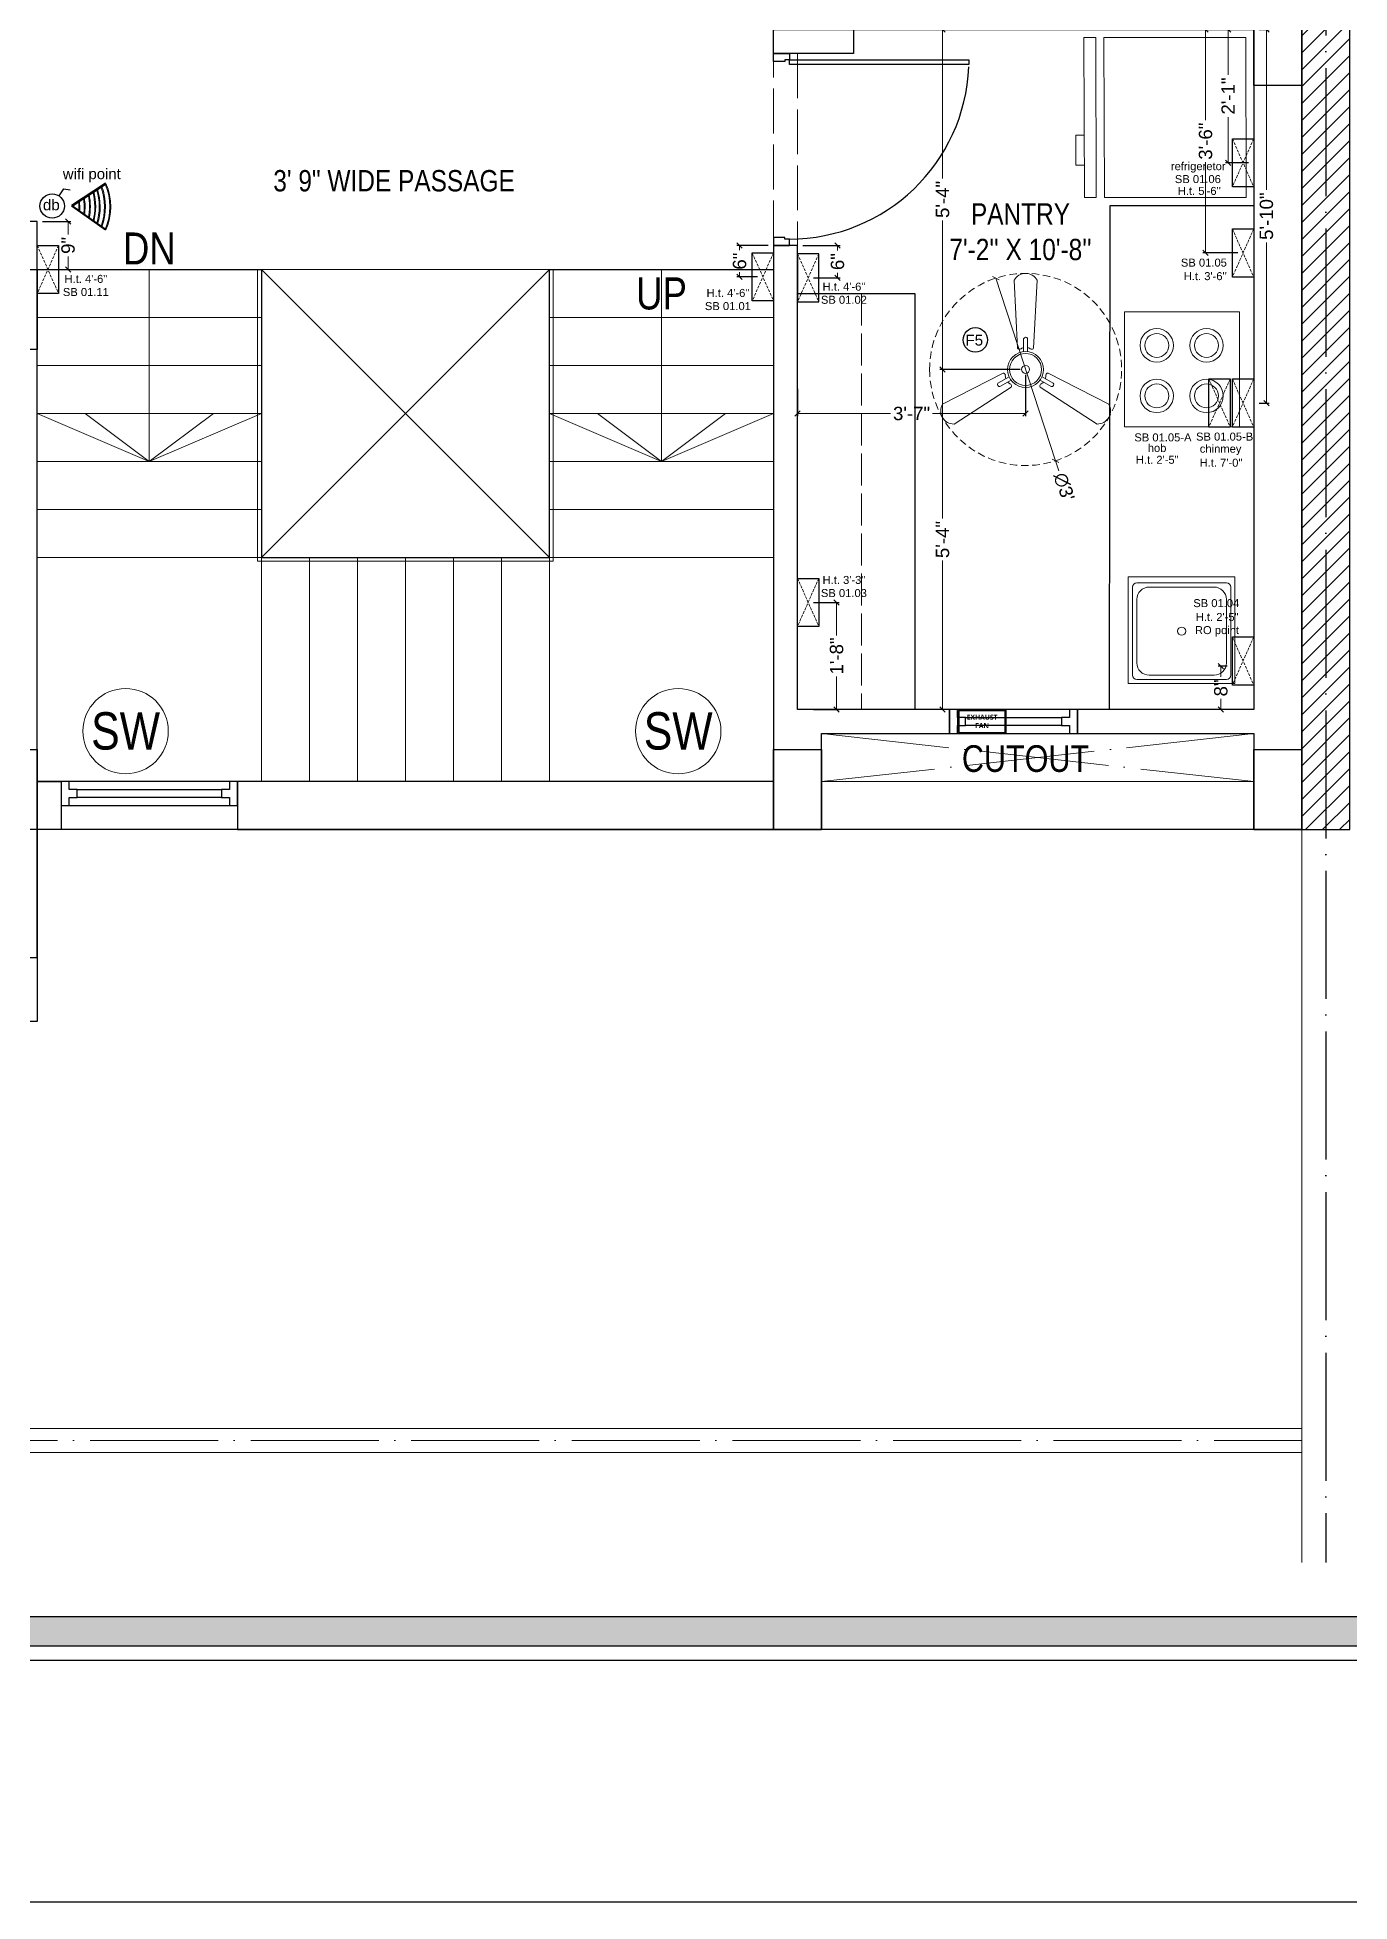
# Model space of a CAD drawing. Header units: millimetres. Extents: x 56222 to 3066687, y -650199 to -121287.
# Drawn here: x 148639.6 to 148885.6, y -180034.6 to -179685.1 of the extents above; entities that cross this region are included whole.
import ezdxf

# ---------------------------------------------------------------- set-up
doc = ezdxf.new("R2010")
doc.units = ezdxf.units.MM
doc.header["$MEASUREMENT"] = 0
doc.header["$PDMODE"] = 35
for name, pattern in [('ACAD_ISO02W100', [15, 12, -3]), ('ACAD_ISO04W100', [30, 24, -3, 0, -3]), ('DASHED', [0.75, 0.5, -0.25]), ('DASHED2', [0.375, 0.25, -0.125])]:
    doc.linetypes.add(name, pattern=pattern)
doc.layers.get('Defpoints').update_dxf_attribs({"color": 220})
for name, color, linetype, lineweight in [('$TD_AUDIT_GENERATED_(A0BDF17)', 32, 'Continuous', 30), ('COLUMN', 1, 'Continuous', 30), ('dim05', 1, 'Continuous', 13), ('el', 7, 'Continuous', 20), ('ELEC-wires', 1, 'DASHED2', 13), ('Electrical', 84, 'Continuous', 30), ('FIRST FLOOR', 7, 'Continuous', 9), ('FIRST FLOOR ( TEXT )', 7, 'Continuous', 9), ('FIRST FLOOR_( PLine )_', 251, 'Continuous', 30), ('FIRST FLOOR_( STAIR )', 251, 'Continuous', 9), ('FURNITURE', 32, 'Continuous', 9), ('GROUND FLOOR', 7, 'Continuous', 9), ('GROUND FLOOR  ( DIM )', 7, 'Continuous', 9), ('GROUND FLOOR  ( HATCH )', 251, 'Continuous', 9), ('NAME PLATE', 7, 'Continuous', 25), ('wall', 7, 'Continuous', 30), ('X_PLOT', 1, 'Continuous', 9), ('XX~SLAB ( BEAM )~ ( DIM )', 7, 'Continuous', 9)]:
    doc.layers.add(name, color=color, linetype=linetype, lineweight=lineweight)
for name, color, linetype in [('AR DOOR', 40, 'Continuous'), ('AR ELE-5', 134, 'Continuous'), ('Labels and Texts', 8, 'Continuous'), ('str coll', 6, 'Continuous')]:
    doc.layers.add(name, color=color, linetype=linetype)
doc.layers.add('XX~SLAB ( PLINE )', color=251, linetype='Continuous', plot=False)
doc.styles.add('Arial', font='arial.ttf')
doc.styles.add("Cn_BT_0'-0", font='swissc.ttf')
doc.styles.add('Cn_BT_7', font='swissc.ttf', dxfattribs={"height": 7})
doc.styles.add('KATHA', font='swissc.ttf')
doc.styles.get("Standard").update_dxf_attribs({"font": 'arial.ttf', "height": 6})
doc.dimstyles.new('ISO-25', dxfattribs={"dimtxt": 2.5, "dimasz": 1, "dimexe": 0.5, "dimexo": 1, "dimtad": 0, "dimdec": 1, "dimlunit": 4, "dimtxsty": 'Standard', "dimblk": 'OBLIQUE', "dimcen": 2.5, "dimclrd": 1, "dimclre": 1, "dimclrt": 5, "dimadec": 0, "dimazin": 0, "dimtfac": 1, "dimtdec": 1, "dimtmove": 0, "dimatfit": 3, "dimfxl": 1, "dimlwd": -1, "dimarcsym": 0})

# ---------------------------------------------------------------- blocks, each defined once
blk = doc.blocks.new('LAYOUT FILE')
at = {"layer": 'NAME PLATE', "true_color": 0xd39e00}
h = blk.add_hatch(color=42, dxfattribs=at)
h.paths.add_polyline_path([(3346889.83, -513806.18), (3346889.83, -514260.7), (3347535.56, -514260.7), (3347535.56, -513806.18)])
h.paths.add_polyline_path([(3346894.36, -513810.71), (3347531.03, -513810.71), (3347531.03, -514256.17), (3346894.36, -514256.17)], flags=16)
at = {"layer": 'NAME PLATE', "color": 42, "true_color": 0xd39e00}
for points in [[(3346887.56, -513803.91), (3347537.83, -513803.91), (3347537.83, -514262.96), (3346887.56, -514262.96)], [(3346889.83, -513806.18), (3347535.56, -513806.18), (3347535.56, -514260.7), (3346889.83, -514260.7)], [(3346894.36, -513810.71), (3347531.03, -513810.71), (3347531.03, -514256.17), (3346894.36, -514256.17)]]:
    blk.add_lwpolyline(points, close=True, dxfattribs=at)
blk = doc.blocks.new('*U256')
for points in [[(-1160, 0), (-1120, 0), (-1120, 30), (-1110, 30), (-1110, 100), (-1160, 100)], [(0, 0), (0, -1120), (-30, -1120), (-30, 0)], [(40, 0), (0, 0), (0, 30), (-10, 30), (-10, 100), (40, 100)]]:
    blk.add_lwpolyline(points, close=True)
at = {"layer": 'AR ELE-5', "linetype": 'ByBlock', "ltscale": 15}
blk.add_arc((2, 1), 1122, 180.0347, 267.627, dxfattribs=at)
blk = doc.blocks.new("SINK 20'' X 20''")
at = {"layer": 'FURNITURE'}
for p, q in [((3351628.98, -518299.55), (3351628.98, -518283)), ((3351629.75, -518282.23), (3351646.6, -518282.23)), ((3351632.08, -518283), (3351644.24, -518283)), ((3351647.38, -518283), (3351647.38, -518299.55)), ((3351629.75, -518297.22), (3351629.75, -518285.33)), ((3351646.57, -518285.33), (3351646.57, -518297.22)), ((3351646.6, -518300.32), (3351629.75, -518300.32)), ((3351644.24, -518299.55), (3351632.08, -518299.55))]:
    blk.add_line(p, q, dxfattribs=at)
blk.add_lwpolyline([(3351648.16, -518281.09), (3351628.16, -518281.09), (3351628.16, -518301.09), (3351648.16, -518301.09)], close=True, dxfattribs=at)
blk.add_circle((3351638.16, -518291.28), 0.762, dxfattribs=at)
for centre, radius, start, end in [((3351629.75, -518283), 0.775, 90, 180), ((3351632.08, -518285.33), 2.32, 90, 180), ((3351644.24, -518285.33), 2.32, 0, 90), ((3351646.6, -518283), 0.775, 0, 90), ((3351632.08, -518297.22), 2.32, 180, 270), ((3351644.24, -518297.22), 2.32, 270, 0), ((3351629.75, -518299.55), 0.775, 180, 270), ((3351646.6, -518299.55), 0.775, 270, 0)]:
    blk.add_arc(centre, radius, start, end, dxfattribs=at)
blk = doc.blocks.new('sf sfs')
at = {"layer": 'FURNITURE'}
blk.add_line((3348685.97, -514612.12), (3348664.42, -514612.12), dxfattribs=at)
blk.add_lwpolyline([(3348664.42, -514612.12), (3348664.42, -514590.57), (3348685.97, -514590.57), (3348685.97, -514612.12)], dxfattribs=at)
for centre, radius in [((3348670.49, -514596.83), 3.14), ((3348670.49, -514596.83), 2.24), ((3348679.82, -514596.83), 3.14), ((3348679.82, -514596.83), 2.24), ((3348670.49, -514606.3), 3.14), ((3348670.49, -514606.3), 2.24), ((3348679.82, -514606.3), 3.14), ((3348679.82, -514606.3), 2.24)]:
    blk.add_circle(centre, radius, dxfattribs=at)
blk = doc.blocks.new('6616')
at = {"color": 242, "linetype": 'DASHED', "true_color": 0xcd2027}
for p, q in [((386784.79, -36915.77), (386775.78, -36911.78)), ((386784.79, -36911.78), (386775.78, -36915.77))]:
    blk.add_line(p, q, dxfattribs=at)
at = {"layer": 'ELEC-wires', "color": 5, "linetype": 'ByBlock', "lineweight": 30, "ltscale": 4}
blk.add_lwpolyline([(386775.78, -36911.78), (386784.79, -36911.78), (386784.79, -36915.77), (386775.78, -36915.77)], close=True, dxfattribs=at)
blk = doc.blocks.new('_Oblique')
at = {"layer": 'wall', "color": 0, "lineweight": -2}
blk.add_line((-0.5, -0.5), (0.5, 0.5), dxfattribs=at)
blk = doc.blocks.new('*D1135')
at = {"layer": 'Defpoints', "color": 0, "lineweight": 30, "transparency": 16777216}
for p in [(148867.62, -179683.6), (148862.82, -179708.6), (148867.62, -179708.6)]:
    blk.add_point(p, dxfattribs=at)
at = {"layer": 'dim05', "color": 1, "linetype": 'Continuous', "lineweight": -2, "transparency": 16777216}
for p, q in [((148866.62, -179683.6), (148862.32, -179683.6)), ((148866.62, -179708.6), (148862.32, -179708.6))]:
    blk.add_line(p, q, dxfattribs=at)
at = {"layer": 'dim05', "color": 1, "linetype": 'Continuous', "transparency": 16777216}
for p, q in [((148862.82, -179683.6), (148862.82, -179692.13)), ((148862.82, -179708.6), (148862.82, -179700.07))]:
    blk.add_line(p, q, dxfattribs=at)
at = {"layer": 'dim05', "color": 1, "transparency": 16777216}
for p, rotation in [((148862.82, -179683.6), 90), ((148862.82, -179708.6), 270)]:
    blk.add_blockref('_Oblique', p, dxfattribs=dict(at, rotation=rotation))
at = {"layer": 'dim05', "color": 5, "lineweight": 25, "transparency": 16777216, "insert": (148862.82, -179696.1), "char_height": 2.5, "attachment_point": 5, "rotation": 90, "style": 'Arial'}
blk.add_mtext('2\'-1"', dxfattribs=at)
blk = doc.blocks.new('*D1136')
at = {"layer": 'Defpoints', "color": 0, "lineweight": 30, "transparency": 16777216}
for p in [(148867.62, -179683.6), (148867.62, -179753.64), (148870.01, -179753.64)]:
    blk.add_point(p, dxfattribs=at)
at = {"layer": 'dim05', "color": 1, "linetype": 'Continuous', "lineweight": -2, "transparency": 16777216}
for p, q in [((148868.62, -179683.6), (148870.51, -179683.6)), ((148868.62, -179753.64), (148870.51, -179753.64))]:
    blk.add_line(p, q, dxfattribs=at)
at = {"layer": 'dim05', "color": 1, "linetype": 'Continuous', "transparency": 16777216}
for p, q in [((148870.01, -179683.6), (148870.01, -179713.7)), ((148870.01, -179753.64), (148870.01, -179723.54))]:
    blk.add_line(p, q, dxfattribs=at)
at = {"layer": 'dim05', "color": 1, "transparency": 16777216}
for p, rotation in [((148870.01, -179683.6), 90), ((148870.01, -179753.64), 270)]:
    blk.add_blockref('_Oblique', p, dxfattribs=dict(at, rotation=rotation))
at = {"layer": 'dim05', "color": 5, "lineweight": 25, "transparency": 16777216, "insert": (148870.01, -179718.62), "char_height": 2.5, "attachment_point": 5, "rotation": 90, "style": 'Arial'}
blk.add_mtext('5\'-10"', dxfattribs=at)
blk = doc.blocks.new('*D1163')
at = {"layer": 'Defpoints', "color": 0, "lineweight": 30, "transparency": 16777216}
for p in [(148863.63, -179802.99), (148861.46, -179811.1), (148863.63, -179811.1)]:
    blk.add_point(p, dxfattribs=at)
at = {"layer": 'dim05', "color": 1, "linetype": 'Continuous', "lineweight": -2, "transparency": 16777216}
for p, q in [((148862.63, -179802.99), (148860.96, -179802.99)), ((148862.63, -179811.1), (148860.96, -179811.1))]:
    blk.add_line(p, q, dxfattribs=at)
at = {"layer": 'dim05', "color": 1, "linetype": 'Continuous', "transparency": 16777216}
for p, q in [((148861.46, -179802.99), (148861.46, -179804.98)), ((148861.46, -179811.1), (148861.46, -179809.11))]:
    blk.add_line(p, q, dxfattribs=at)
at = {"layer": 'dim05', "color": 1, "transparency": 16777216}
for p, rotation in [((148861.46, -179802.99), 90), ((148861.46, -179811.1), 270)]:
    blk.add_blockref('_Oblique', p, dxfattribs=dict(at, rotation=rotation))
at = {"layer": 'dim05', "color": 5, "lineweight": 25, "transparency": 16777216, "insert": (148861.46, -179807.05), "char_height": 2.5, "attachment_point": 5, "rotation": 90, "style": 'Arial'}
blk.add_mtext('8"', dxfattribs=at)
blk = doc.blocks.new('A$C1B9B2090')
at = {"layer": 'Electrical', "ltscale": 10}
blk.add_line((0, 4.97), (10.08, 4.97), dxfattribs=at)
at = {"layer": 'Electrical', "ltscale": 2}
for points in [[(0, 0), (10.08, 0), (10.08, 4.97), (0, 4.97)], [(0.25, 0.25), (9.83, 0.25), (9.83, 4.72), (0.25, 4.72)]]:
    blk.add_lwpolyline(points, close=True, dxfattribs=at)
at = {"layer": 'Electrical', "ltscale": 2, "insert": (1.5, 3.92), "char_height": 1.05, "width": 7.1646, "attachment_point": 1}
blk.add_mtext('\\pxqc;{\\fMalgun Gothic|b1|i0|c0|p34;\\W5.565;\\C0;\\W1;EXHAUST \\P\\W7.7995;\\W1;FAN}', dxfattribs=at)
blk = doc.blocks.new('*D1164')
at = {"layer": 'Defpoints', "color": 0, "lineweight": 30, "transparency": 16777216}
for p in [(148784.11, -179791.01), (148784.11, -179811.1), (148789.44, -179811.1)]:
    blk.add_point(p, dxfattribs=at)
at = {"layer": 'dim05', "color": 1, "linetype": 'Continuous', "lineweight": -2, "transparency": 16777216}
for p, q in [((148785.11, -179791.01), (148789.94, -179791.01)), ((148785.11, -179811.1), (148789.94, -179811.1))]:
    blk.add_line(p, q, dxfattribs=at)
at = {"layer": 'dim05', "color": 1, "linetype": 'Continuous', "transparency": 16777216}
for p, q in [((148789.44, -179791.01), (148789.44, -179797.22)), ((148789.44, -179811.1), (148789.44, -179804.89))]:
    blk.add_line(p, q, dxfattribs=at)
at = {"layer": 'dim05', "color": 1, "transparency": 16777216}
for p, rotation in [((148789.44, -179791.01), 90), ((148789.44, -179811.1), 270)]:
    blk.add_blockref('_Oblique', p, dxfattribs=dict(at, rotation=rotation))
at = {"layer": 'dim05', "color": 5, "lineweight": 25, "transparency": 16777216, "insert": (148789.44, -179801.06), "char_height": 2.5, "attachment_point": 5, "rotation": 90, "style": 'Arial'}
blk.add_mtext('1\'-8"', dxfattribs=at)
blk = doc.blocks.new('*D1097')
at = {"layer": 'Defpoints', "color": 0, "lineweight": 30, "transparency": 16777216}
for p in [(148639.62, -179719.6), (148641.61, -179728.6), (148645.39, -179728.6)]:
    blk.add_point(p, dxfattribs=at)
at = {"layer": 'dim05', "color": 1, "linetype": 'Continuous', "lineweight": -2, "transparency": 16777216}
for p, q in [((148640.62, -179719.6), (148645.89, -179719.6)), ((148642.61, -179728.6), (148645.89, -179728.6))]:
    blk.add_line(p, q, dxfattribs=at)
at = {"layer": 'dim05', "color": 1, "linetype": 'Continuous', "transparency": 16777216}
for p, q in [((148645.39, -179719.6), (148645.39, -179722.04)), ((148645.39, -179728.6), (148645.39, -179726.16))]:
    blk.add_line(p, q, dxfattribs=at)
at = {"layer": 'dim05', "color": 1, "transparency": 16777216}
for p, rotation in [((148645.39, -179719.6), 90), ((148645.39, -179728.6), 270)]:
    blk.add_blockref('_Oblique', p, dxfattribs=dict(at, rotation=rotation))
at = {"layer": 'dim05', "color": 5, "lineweight": 25, "transparency": 16777216, "insert": (148645.39, -179724.1), "char_height": 2.5, "attachment_point": 5, "rotation": 90, "style": 'Arial'}
blk.add_mtext('9"', dxfattribs=at)
blk = doc.blocks.new('*D1104')
at = {"layer": 'Defpoints', "color": 0, "lineweight": 30, "transparency": 16777216}
for p in [(148777.62, -179724.1), (148771.26, -179730.01), (148775.62, -179730.01)]:
    blk.add_point(p, dxfattribs=at)
at = {"layer": 'dim05', "color": 1, "linetype": 'Continuous', "lineweight": -2, "transparency": 16777216}
for p, q in [((148776.62, -179724.1), (148770.76, -179724.1)), ((148774.62, -179730.01), (148770.76, -179730.01))]:
    blk.add_line(p, q, dxfattribs=at)
at = {"layer": 'dim05', "color": 1, "linetype": 'Continuous', "transparency": 16777216}
for p, q in [((148771.26, -179724.1), (148771.26, -179724.99)), ((148771.26, -179730.01), (148771.26, -179729.12))]:
    blk.add_line(p, q, dxfattribs=at)
at = {"layer": 'dim05', "color": 1, "transparency": 16777216}
for p, rotation in [((148771.26, -179724.1), 90), ((148771.26, -179730.01), 270)]:
    blk.add_blockref('_Oblique', p, dxfattribs=dict(at, rotation=rotation))
at = {"layer": 'dim05', "color": 5, "lineweight": 25, "transparency": 16777216, "insert": (148771.26, -179727.05), "char_height": 2.5, "attachment_point": 5, "rotation": 90, "style": 'Arial'}
blk.add_mtext('6"', dxfattribs=at)
blk = doc.blocks.new('*D1106')
at = {"layer": 'Defpoints', "color": 0, "lineweight": 30, "transparency": 16777216}
for p in [(148782.12, -179724.1), (148784.11, -179730.17), (148789.61, -179730.17)]:
    blk.add_point(p, dxfattribs=at)
at = {"layer": 'dim05', "color": 1, "linetype": 'Continuous', "lineweight": -2, "transparency": 16777216}
for p, q in [((148783.12, -179724.1), (148790.11, -179724.1)), ((148785.11, -179730.17), (148790.11, -179730.17))]:
    blk.add_line(p, q, dxfattribs=at)
at = {"layer": 'dim05', "color": 1, "linetype": 'Continuous', "transparency": 16777216}
for p, q in [((148789.61, -179724.1), (148789.61, -179725.07)), ((148789.61, -179730.17), (148789.61, -179729.21))]:
    blk.add_line(p, q, dxfattribs=at)
at = {"layer": 'dim05', "color": 1, "transparency": 16777216}
for p, rotation in [((148789.61, -179724.1), 90), ((148789.61, -179730.17), 270)]:
    blk.add_blockref('_Oblique', p, dxfattribs=dict(at, rotation=rotation))
at = {"layer": 'dim05', "color": 5, "lineweight": 25, "transparency": 16777216, "insert": (148789.61, -179727.14), "char_height": 2.5, "attachment_point": 5, "rotation": 90, "style": 'Arial'}
blk.add_mtext('6"', dxfattribs=at)
blk = doc.blocks.new('*D1107')
at = {"layer": 'Defpoints', "color": 0, "lineweight": 30, "transparency": 16777216}
for p in [(148858.6, -179683.6), (148865.79, -179683.6), (148865.62, -179725.52)]:
    blk.add_point(p, dxfattribs=at)
at = {"layer": 'dim05', "color": 1, "linetype": 'Continuous', "lineweight": -2, "transparency": 16777216}
for p, q in [((148864.79, -179683.6), (148858.1, -179683.6)), ((148864.62, -179725.52), (148858.1, -179725.52))]:
    blk.add_line(p, q, dxfattribs=at)
at = {"layer": 'dim05', "color": 1, "linetype": 'Continuous', "transparency": 16777216}
for p, q in [((148858.6, -179683.6), (148858.6, -179700.61)), ((148858.6, -179725.52), (148858.6, -179708.51))]:
    blk.add_line(p, q, dxfattribs=at)
at = {"layer": 'dim05', "color": 1, "transparency": 16777216}
for p, rotation in [((148858.6, -179683.6), 90), ((148858.6, -179725.52), 270)]:
    blk.add_blockref('_Oblique', p, dxfattribs=dict(at, rotation=rotation))
at = {"layer": 'dim05', "color": 5, "lineweight": 25, "transparency": 16777216, "insert": (148858.6, -179704.56), "char_height": 2.5, "attachment_point": 5, "rotation": 90, "style": 'Arial'}
blk.add_mtext('3\'-6"', dxfattribs=at)
blk = doc.blocks.new('WIFI')
at = {"layer": '$TD_AUDIT_GENERATED_(A0BDF17)', "lineweight": 13, "true_color": 0xc7c8ca}
h = blk.add_hatch(color=9, dxfattribs=at)
h.dxf.hatch_style = 1
h.paths.add_polyline_path([(3320075.15, -510037.5), (3320075.24, -510037.64, -0.206837), (3320083.72, -510037.64), (3320083.82, -510037.5, 0.208331)])
h.paths.add_polyline_path([(3320075.66, -510038.29), (3320075.76, -510038.44, -0.179121), (3320083.18, -510038.42), (3320083.28, -510038.28, 0.181041)])
h.paths.add_polyline_path([(3320076.19, -510039.11), (3320076.29, -510039.25, -0.151306), (3320082.61, -510039.23), (3320082.71, -510039.09, 0.153663)])
h.paths.add_polyline_path([(3320076.65, -510039.81), (3320076.74, -510039.95, -0.127939), (3320082.13, -510039.93), (3320082.23, -510039.78, 0.130675)])
h.paths.add_polyline_path([(3320077.21, -510040.67), (3320077.31, -510040.82, -0.099586), (3320081.53, -510040.79), (3320081.63, -510040.64, 0.102799)])
h.paths.add_polyline_path([(3320077.79, -510041.56), (3320077.89, -510041.71, -0.070714), (3320080.9, -510041.69), (3320081.01, -510041.54, 0.074439)])
h.paths.add_polyline_path([(3320080.36, -510042.46, 0.045415), (3320078.39, -510042.48), (3320078.5, -510042.64, -0.041129), (3320080.25, -510042.62)])
at = {"layer": '$TD_AUDIT_GENERATED_(A0BDF17)', "color": 5, "lineweight": 53}
for q in [(3320075.15, -510037.5), (3320083.82, -510037.5)]:
    blk.add_line((3320079.34, -510043.93), q, dxfattribs=at)
at = {"layer": '$TD_AUDIT_GENERATED_(A0BDF17)', "lineweight": 13}
for centre, radius, start, end in [((3320079.48, -510047.46), 10.86, 66.4636, 113.5364), ((3320079.48, -510048.46), 10.86, 69.5551, 110.602), ((3320079.48, -510048.46), 10.69, 69.7839, 110.4045), ((3320079.48, -510049.45), 10.86, 72.6901, 107.6338), ((3320079.48, -510049.45), 10.69, 72.9716, 107.3874), ((3320079.48, -510050.29), 10.86, 75.3462, 105.1259), ((3320079.48, -510051.29), 10.86, 78.5929, 102.0702), ((3320079.48, -510051.29), 10.69, 78.9794, 101.7278), ((3320079.48, -510052.28), 10.86, 81.9217, 98.9505), ((3320079.48, -510052.28), 10.69, 82.3715, 98.5509), ((3320079.48, -510053.28), 10.86, 85.3513, 95.7524), ((3320079.48, -510053.28), 10.69, 85.8705, 95.2913)]:
    blk.add_arc(centre, radius, start, end, dxfattribs=at)
at = {"layer": '$TD_AUDIT_GENERATED_(A0BDF17)', "color": 252, "lineweight": 13, "true_color": 0x939598}
blk.add_arc((3320079.48, -510047.46), 10.69, 66.6419, 113.3863, dxfattribs=at)
at = {"layer": 'Labels and Texts', "lineweight": 13}
blk.add_arc((3320079.48, -510050.29), 10.69, 75.6739, 104.837, dxfattribs=at)
blk = doc.blocks.new('fan')
at = {"layer": 'Electrical', "lineweight": 15, "ltscale": 20}
for p, q in [((3300835.29, -509900.78), (3300836.47, -509923.43)), ((3300841.81, -509923.43), (3300842.99, -509900.78)), ((3300838.47, -509924.57), (3300838.47, -509920.25)), ((3300839.81, -509920.28), (3300839.81, -509924.57)), ((3300831.66, -509931.77), (3300811.45, -509942.07)), ((3300829.93, -509935.08), (3300833.64, -509932.93)), ((3300844.64, -509932.93), (3300848.38, -509935.09)), ((3300866.83, -509942.07), (3300846.62, -509931.77)), ((3300815.3, -509948.74), (3300834.33, -509936.39)), ((3300834.31, -509934.09), (3300830.57, -509936.25)), ((3300843.95, -509936.39), (3300862.98, -509948.74)), ((3300847.68, -509936.23), (3300843.97, -509934.09))]:
    blk.add_line(p, q, dxfattribs=at)
at = {"layer": 'Electrical', "linetype": 'DASHED', "lineweight": 15, "ltscale": 5}
blk.add_circle((3300839.14, -509930.53), 32, dxfattribs=at)
at = {"layer": 'Electrical', "lineweight": 15, "ltscale": 20}
for centre, major_axis, start_param, end_param in [((3300839.14, -509902.94), (3.12, 3.12), -0.272136, 1.842967), ((3300839.13, -509920.5), (0.501, 0.501), -0.465536, 1.983618), ((3300839.14, -509930.53), (4.24, -4.24), 3.14161, 9.424795), ((3300839.14, -509930.53), (3.77, -3.77), 1.749190548672175e-05, 6.283202799085073), ((3300837.1, -509923.08), (0.51, 0.51), 2.863014, 4.257784), ((3300839.14, -509926.42), (2.27, -2.27), 2.565057, 2.951308), ((3300839.14, -509926.42), (2.27, 2.27), 0.19032, 0.57657), ((3300841.18, -509923.08), (0.51, -0.51), 5.167028, 6.561799), ((3300831.67, -509932.49), (0.51, -0.51), 0.978238, 2.373008), ((3300835.59, -509932.58), (2.27, -2.27), 3.855511, 4.241762), ((3300839.14, -509930.53), (0.943, 0.943), 1.570814, 7.853999), ((3300842.69, -509932.58), (2.27, 2.27), 5.183051, 5.569301), ((3300846.61, -509932.49), (0.51, -0.51), 2.339416, 3.734186), ((3300830.46, -509935.55), (0.501, -0.501), 3.199655, 5.648809), ((3300835.59, -509932.58), (2.27, -2.27), 4.659452, 5.045703), ((3300833.71, -509936.02), (0.51, 0.51), -1.325776, 0.068994), ((3300844.57, -509936.02), (0.51, -0.51), 3.072633, 4.467404), ((3300842.69, -509932.58), (2.27, 2.27), 4.37911, 4.765361), ((3300847.83, -509935.54), (0.501, 0.501), 3.723254, 6.172408), ((3300815.25, -509944.32), (3.12, -3.12), 3.393055, 5.508159), ((3300863.03, -509944.32), (3.12, -3.12), 5.48745, 7.602554)]:
    blk.add_ellipse(centre, major_axis=major_axis, ratio=1, start_param=start_param, end_param=end_param, dxfattribs=at)
blk = doc.blocks.new('*D1112')
at = {"layer": 'Defpoints', "color": 0, "lineweight": 30, "transparency": 16777216}
for p in [(148809.3, -179683.6), (148824.87, -179683.6), (148824.87, -179747.35)]:
    blk.add_point(p, dxfattribs=at)
at = {"layer": 'dim05', "color": 1, "linetype": 'Continuous', "lineweight": -2, "transparency": 16777216}
for p, q in [((148823.87, -179683.6), (148808.8, -179683.6)), ((148823.87, -179747.35), (148808.8, -179747.35))]:
    blk.add_line(p, q, dxfattribs=at)
at = {"layer": 'dim05', "color": 1, "linetype": 'Continuous', "transparency": 16777216}
for p, q in [((148809.3, -179683.6), (148809.3, -179711.53)), ((148809.3, -179747.35), (148809.3, -179719.43))]:
    blk.add_line(p, q, dxfattribs=at)
at = {"layer": 'dim05', "color": 1, "transparency": 16777216}
for p, rotation in [((148809.3, -179683.6), 90), ((148809.3, -179747.35), 270)]:
    blk.add_blockref('_Oblique', p, dxfattribs=dict(at, rotation=rotation))
at = {"layer": 'dim05', "color": 5, "lineweight": 25, "transparency": 16777216, "insert": (148809.3, -179715.48), "char_height": 2.5, "attachment_point": 5, "rotation": 90, "style": 'Arial'}
blk.add_mtext('5\'-4"', dxfattribs=at)
blk = doc.blocks.new('*D1113')
at = {"layer": 'Defpoints', "color": 0, "lineweight": 30, "transparency": 16777216}
for p in [(148824.87, -179747.35), (148809.3, -179811.1), (148826.35, -179811.1)]:
    blk.add_point(p, dxfattribs=at)
at = {"layer": 'dim05', "color": 1, "linetype": 'Continuous', "lineweight": -2, "transparency": 16777216}
for p, q in [((148823.87, -179747.35), (148808.8, -179747.35)), ((148825.35, -179811.1), (148808.8, -179811.1))]:
    blk.add_line(p, q, dxfattribs=at)
at = {"layer": 'dim05', "color": 1, "linetype": 'Continuous', "transparency": 16777216}
for p, q in [((148809.3, -179747.35), (148809.3, -179775.28)), ((148809.3, -179811.1), (148809.3, -179783.18))]:
    blk.add_line(p, q, dxfattribs=at)
at = {"layer": 'dim05', "color": 1, "transparency": 16777216}
for p, rotation in [((148809.3, -179747.35), 90), ((148809.3, -179811.1), 270)]:
    blk.add_blockref('_Oblique', p, dxfattribs=dict(at, rotation=rotation))
at = {"layer": 'dim05', "color": 5, "lineweight": 25, "transparency": 16777216, "insert": (148809.3, -179779.23), "char_height": 2.5, "attachment_point": 5, "rotation": 90, "style": 'Arial'}
blk.add_mtext('5\'-4"', dxfattribs=at)
blk = doc.blocks.new('*D1114')
at = {"layer": 'Defpoints', "color": 0, "lineweight": 30, "transparency": 16777216}
for p in [(148824.87, -179747.35), (148782.12, -179749.96), (148782.12, -179755.62)]:
    blk.add_point(p, dxfattribs=at)
at = {"layer": 'dim05', "color": 1, "linetype": 'Continuous', "lineweight": -2, "transparency": 16777216}
for p, q in [((148824.87, -179748.35), (148824.87, -179756.12)), ((148782.12, -179750.96), (148782.12, -179756.12))]:
    blk.add_line(p, q, dxfattribs=at)
at = {"layer": 'dim05', "color": 1, "linetype": 'Continuous', "transparency": 16777216}
for p, q in [((148782.12, -179755.62), (148799.54, -179755.62)), ((148824.87, -179755.62), (148807.44, -179755.62))]:
    blk.add_line(p, q, dxfattribs=at)
at = {"layer": 'dim05', "color": 1, "transparency": 16777216, "rotation": 180}
blk.add_blockref('_Oblique', (148782.12, -179755.62), dxfattribs=at)
at = {"layer": 'dim05', "color": 1, "transparency": 16777216}
blk.add_blockref('_Oblique', (148824.87, -179755.62), dxfattribs=at)
at = {"layer": 'dim05', "color": 5, "lineweight": 25, "transparency": 16777216, "insert": (148803.49, -179755.62), "char_height": 2.5, "attachment_point": 5, "style": 'Arial'}
blk.add_mtext('3\'-7"', dxfattribs=at)
blk = doc.blocks.new('*D1117')
at = {"layer": 'Defpoints', "color": 0, "lineweight": 30, "transparency": 16777216}
for p in [(148819.26, -179730.25), (148830.47, -179764.46)]:
    blk.add_point(p, dxfattribs=at)
at = {"layer": 'dim05', "color": 1, "linetype": 'Continuous', "transparency": 16777216}
for p in [(148819.26, -179730.25), (148831.1, -179766.36)]:
    blk.add_line(p, (148830.47, -179764.46), dxfattribs=at)
at = {"layer": 'dim05', "color": 1, "transparency": 16777216}
for p, rotation in [((148819.26, -179730.25), 288.1497433960334), ((148830.47, -179764.46), 108.1497433960334)]:
    blk.add_blockref('_Oblique', p, dxfattribs=dict(at, rotation=rotation))
at = {"layer": 'dim05', "color": 5, "lineweight": 25, "transparency": 16777216, "insert": (148832.07, -179769.34), "char_height": 2.5, "attachment_point": 5, "rotation": 288.1497, "style": 'Arial'}
blk.add_mtext("∅3'", dxfattribs=at)

msp = doc.modelspace()

# ---------------------------------------------------------------- hatches: boundary and pattern name
at = {"layer": 'GROUND FLOOR  ( HATCH )'}
h = msp.add_hatch(dxfattribs=at)
h.set_pattern_fill('ANSI31', color=6, scale=18, style=0)
h.set_pattern_definition([(45, (32344.9298, -17220.4287), (-1.590990258, 1.590990258), [])])
h.paths.add_polyline_path([(148885.6157, -179490.1031), (148876.6157, -179490.1031), (148876.6157, -179833.6031), (148885.6157, -179833.6031)])

# ---------------------------------------------------------------- linework, layer by layer
at = {"layer": 'COLUMN'}
for points in [[(148792.6157, -179679.1031), (148792.6157, -179688.1031), (148777.6157, -179688.1031), (148777.6157, -179679.1031)], [(148867.6157, -179679.1031), (148876.6157, -179679.1031), (148876.6157, -179694.1031), (148867.6157, -179694.1031)], [(148630.6157, -179728.6031), (148639.6157, -179728.6031), (148639.6157, -179743.6031), (148630.6157, -179743.6031)], [(148630.6157, -179818.6031), (148639.6157, -179818.6031), (148639.6157, -179833.6031), (148630.6157, -179833.6031)], [(148777.6157, -179818.6031), (148786.6157, -179818.6031), (148786.6157, -179833.6031), (148777.6157, -179833.6031)], [(148867.6157, -179818.6031), (148876.6157, -179818.6031), (148876.6157, -179833.6031), (148867.6157, -179833.6031)]]:
    msp.add_lwpolyline(points, close=True, dxfattribs=at)
at = {"layer": 'FIRST FLOOR'}
for p, q in [((148876.6157, -179523.1031), (148876.6157, -179833.6031)), ((148867.6157, -179683.6031), (148867.6157, -179811.1031)), ((148639.6157, -179857.6031), (148639.6157, -179719.6031)), ((148777.6157, -179724.1031), (148782.1157, -179724.1031)), ((148777.6157, -179725.6031), (148777.6157, -179833.6031)), ((148782.1157, -179725.6031), (148782.1157, -179811.1031)), ((148639.6157, -179743.6031), (148635.1157, -179743.6031)), ((148782.1157, -179811.1031), (148867.6157, -179811.1031)), ((148810.6106, -179815.6031), (148810.6106, -179811.1031)), ((148810.6106, -179815.6031), (148810.6106, -179811.1031)), ((148834.6106, -179811.1031), (148834.6106, -179815.6031)), ((148810.6106, -179815.6031), (148867.6157, -179815.6031)), ((148867.6157, -179815.6031), (148867.6157, -179833.6031)), ((148777.6157, -179824.6031), (148639.6157, -179824.6031)), ((148677.1157, -179824.6031), (148677.1157, -179833.6031)), ((148867.6157, -179824.6031), (148786.6157, -179824.6031)), ((148876.6157, -179833.6031), (148630.6157, -179833.6031))]:
    msp.add_line(p, q, dxfattribs=at)
at = {"layer": 'FIRST FLOOR', "linetype": 'ACAD_ISO02W100', "ltscale": 0.7}
msp.add_lwpolyline([(148782.1157, -179724.1031), (148777.6157, -179724.1031), (148777.6157, -179688.1031), (148782.1157, -179688.1031)], close=True, dxfattribs=at)
at = {"layer": 'FIRST FLOOR_( PLine )_'}
for points in [[(148876.6157, -179523.1031), (148831.6157, -179523.1031), (148831.6157, -179527.6031), (148867.6157, -179527.6031), (148867.6157, -179679.1031), (148777.6157, -179679.1031), (148777.6157, -179683.6031), (148867.6157, -179683.6031), (148867.6157, -179811.1031), (148834.6106, -179811.1031), (148834.6106, -179815.6031), (148867.6157, -179815.6031), (148867.6157, -179833.6031), (148876.6157, -179833.6031)], [(148639.6157, -179719.6031), (148635.1157, -179719.6031), (148635.1157, -179793.1031), (148614.1157, -179793.1031), (148614.1157, -179797.6031), (148635.1157, -179797.6031), (148635.1157, -179857.6031), (148639.6157, -179857.6031)], [(148782.1157, -179724.1031), (148777.6157, -179724.1031), (148777.6157, -179833.6031), (148782.1157, -179833.6031), (148786.6157, -179833.6031), (148786.6157, -179815.6031), (148810.6106, -179815.6031), (148810.6106, -179811.1031), (148782.1157, -179811.1031)], [(148639.6157, -179824.6031), (148644.1157, -179824.6031), (148644.1157, -179833.6031), (148639.6157, -179833.6031)], [(148777.6157, -179824.6031), (148677.1157, -179824.6031), (148677.1157, -179829.1031), (148677.1157, -179833.6031), (148777.6157, -179833.6031)]]:
    msp.add_lwpolyline(points, close=True, dxfattribs=at)
at = {"layer": 'FIRST FLOOR_( STAIR )'}
for p, q in [((148681.6157, -179728.6031), (148639.6157, -179728.6031)), ((148681.6157, -179728.6031), (148681.6157, -179824.6031)), ((148777.6157, -179728.6031), (148735.6157, -179728.6031)), ((148735.6157, -179728.6031), (148735.6157, -179824.6031)), ((148681.6157, -179737.6031), (148639.6157, -179737.6031)), ((148777.6157, -179737.6031), (148735.6157, -179737.6031)), ((148681.6157, -179746.6031), (148639.6157, -179746.6031)), ((148777.6157, -179746.6031), (148735.6157, -179746.6031)), ((148681.6157, -179755.6031), (148639.6157, -179755.6031)), ((148777.6157, -179755.6031), (148735.6157, -179755.6031)), ((148681.6157, -179764.6031), (148639.6157, -179764.6031)), ((148777.6157, -179764.6031), (148735.6157, -179764.6031)), ((148681.6157, -179773.6031), (148639.6157, -179773.6031)), ((148777.6157, -179773.6031), (148735.6157, -179773.6031)), ((148777.6157, -179782.6031), (148639.6157, -179782.6031)), ((148690.6157, -179782.6031), (148690.6157, -179824.6031)), ((148699.6157, -179782.6031), (148699.6157, -179824.6031)), ((148708.6157, -179782.6031), (148708.6157, -179824.6031)), ((148717.6157, -179782.6031), (148717.6157, -179824.6031)), ((148726.6157, -179782.6031), (148726.6157, -179824.6031))]:
    msp.add_line(p, q, dxfattribs=at)
for points in [[(148660.6157, -179764.6031), (148681.6157, -179755.6031), (148672.6157, -179755.6031), (148660.6157, -179764.6031), (148639.6157, -179755.6031), (148648.6157, -179755.6031), (148660.6157, -179764.6031), (148660.6157, -179728.6031)], [(148756.6157, -179764.6031), (148777.6157, -179755.6031), (148768.6157, -179755.6031), (148756.6157, -179764.6031), (148735.6157, -179755.6031), (148744.6157, -179755.6031), (148756.6157, -179764.6031), (148756.6157, -179728.6031)]]:
    msp.add_lwpolyline(points, dxfattribs=at)
msp.add_lwpolyline([(148680.9157, -179728.6031), (148681.6157, -179728.6031), (148681.6157, -179782.6031), (148735.6157, -179782.6031), (148735.6157, -179728.6031), (148736.3157, -179728.6031), (148736.3157, -179783.3031), (148680.9157, -179783.3031), (148680.9157, -179728.6031)], close=True, dxfattribs=at)
at = {"layer": 'FURNITURE', "lineweight": 30}
for p, q in [((148840.5814, -179811.1031), (148840.7435, -179716.6031)), ((148840.7435, -179716.6031), (148867.6168, -179716.6031)), ((148782.1157, -179733.1031), (148804.1157, -179733.1031)), ((148804.1157, -179733.1031), (148804.1157, -179811.1031))]:
    msp.add_line(p, q, dxfattribs=at)
at = {"layer": 'FURNITURE', "linetype": 'ACAD_ISO02W100', "ltscale": 0.5}
msp.add_line((148794.1157, -179733.1031), (148794.1157, -179811.1031), dxfattribs=at)
at = {"layer": 'FURNITURE'}
for points in [[(148835.8819, -179715.1019), (148838.095, -179715.1019), (148838.0091, -179685.1031), (148835.796, -179685.1031)], [(148839.6442, -179715.1019), (148866.2016, -179715.1019), (148866.1157, -179685.1031), (148839.5583, -179685.1031)]]:
    msp.add_lwpolyline(points, close=True, dxfattribs=at)
at = {"layer": 'FURNITURE', "flags": 128}
msp.add_lwpolyline([(148835.839, -179709.051), (148834.2612, -179709.051), (148834.2612, -179703.4238), (148835.839, -179703.4238)], dxfattribs=at)
at = {"layer": 'FURNITURE', "color": 1, "lineweight": 30, "ltscale": 4}
msp.add_lwpolyline([(148643.6929, -179714.8172), (148644.6113, -179713.4925), (148645.7943, -179713.6794)], dxfattribs=at)
for centre in [(148642.4087, -179716.715), (148815.4438, -179741.8069)]:
    msp.add_circle(centre, 2.2915, dxfattribs=at)
at = {"layer": 'GROUND FLOOR'}
for p, q in [((148876.6157, -179450.0543), (148876.6157, -179970.9871)), ((148876.6157, -179833.6031), (148876.6157, -179970.9871)), ((148380.8657, -179945.8531), (148876.6157, -179945.8531)), ((148376.3657, -179950.3531), (148876.6157, -179950.3531))]:
    msp.add_line(p, q, dxfattribs=at)
at = {"layer": 'GROUND FLOOR', "color": 1, "linetype": 'ACAD_ISO04W100'}
for p, q in [((148881.1157, -179450.0543), (148881.1157, -179833.6031)), ((148786.6157, -179815.6031), (148867.6157, -179824.6031)), ((148867.6157, -179815.6031), (148786.6157, -179824.6031))]:
    msp.add_line(p, q, dxfattribs=at)
msp.add_lwpolyline([(148876.6157, -179485.6031), (148378.6157, -179485.6031), (148378.6157, -179948.1031), (148876.6157, -179948.1031)], dxfattribs=at)
at = {"layer": 'GROUND FLOOR', "color": 6, "lineweight": 30}
msp.add_lwpolyline([(148885.6157, -179490.1031), (148876.6157, -179490.1031), (148876.6157, -179833.6031), (148885.6157, -179833.6031)], close=True, dxfattribs=at)
at = {"layer": 'GROUND FLOOR'}
msp.add_lwpolyline([(148681.6157, -179728.6031), (148681.6157, -179782.6031), (148735.6157, -179782.6031), (148735.6157, -179728.6031)], dxfattribs=at)
at = {"layer": 'GROUND FLOOR  ( DIM )', "color": 5}
for centre in [(148656.1691, -179815.1513), (148759.7497, -179815.1513)]:
    msp.add_circle(centre, 8, dxfattribs=at)
at = {"layer": 'X_PLOT', "linetype": 'ACAD_ISO04W100', "lineweight": 30}
msp.add_line((148881.1157, -179450.0543), (148881.1157, -179970.9871), dxfattribs=at)
at = {"layer": 'XX~SLAB ( BEAM )~ ( DIM )'}
for p, q in [((148681.6157, -179728.6031), (148735.6157, -179728.6031)), ((148681.6157, -179728.6031), (148735.6157, -179782.6031)), ((148681.6157, -179782.6031), (148735.6157, -179728.6031))]:
    msp.add_line(p, q, dxfattribs=at)
at = {"layer": 'XX~SLAB ( BEAM )~ ( DIM )', "color": 3, "lineweight": 30}
msp.add_lwpolyline([(150043.8659, -179381.5104), (147260.9808, -179381.5104), (147260.9808, -180034.5679), (150043.8659, -180034.5679)], close=True, dxfattribs=at)
at = {"layer": 'XX~SLAB ( PLINE )'}
for points in [[(148471.6157, -179523.1031), (148876.6157, -179523.1031), (148876.6157, -179833.6031), (148867.6157, -179833.6031), (148847.811, -179833.6031), (148807.4739, -179833.6031), (148782.1157, -179833.6031), (148639.6157, -179833.6031), (148639.6157, -179869.6031), (148471.6157, -179869.6031)], [(148639.6157, -179728.6031), (148681.6157, -179728.6031), (148681.6157, -179782.6031), (148735.6157, -179782.6031), (148735.6157, -179728.6031), (148777.6157, -179728.6031), (148777.6157, -179824.6031), (148639.6157, -179824.6031)], [(148834.6106, -179811.1031), (148833.1106, -179811.1031), (148833.1106, -179812.6031), (148831.6106, -179812.6031), (148831.6106, -179814.1031), (148813.6106, -179814.1031), (148813.6106, -179812.6031), (148812.1106, -179812.6031), (148812.1106, -179811.1031), (148810.6106, -179811.1031), (148810.6106, -179815.6031), (148812.1106, -179815.6031), (148812.1106, -179814.1031), (148813.6106, -179814.1031), (148813.6106, -179812.6031), (148831.6106, -179812.6031), (148831.6106, -179814.1031), (148833.1106, -179814.1031), (148833.1106, -179815.6031), (148834.6106, -179815.6031), (148834.6106, -179811.1031), (148810.6106, -179811.1031), (148810.6106, -179815.6031), (148834.6106, -179815.6031)], [(148677.1157, -179824.6031), (148675.6157, -179824.6031), (148675.6157, -179826.1031), (148674.1157, -179826.1031), (148674.1157, -179827.6031), (148647.1157, -179827.6031), (148647.1157, -179826.1031), (148645.6157, -179826.1031), (148645.6157, -179824.6031), (148644.1157, -179824.6031), (148644.1157, -179829.1031), (148645.6157, -179829.1031), (148645.6157, -179827.6031), (148647.1157, -179827.6031), (148647.1157, -179826.1031), (148674.1157, -179826.1031), (148674.1157, -179827.6031), (148675.6157, -179827.6031), (148675.6157, -179829.1031), (148677.1157, -179829.1031), (148677.1157, -179824.6031), (148644.1157, -179824.6031), (148644.1157, -179829.1031), (148677.1157, -179829.1031)]]:
    msp.add_lwpolyline(points, close=True, dxfattribs=at)

# ---------------------------------------------------------------- block references
at = {"color": 1, "lineweight": 35, "rotation": 270}
msp.add_blockref('WIFI', (658689.9921, 3140362.6333), dxfattribs=at)
at = {"lineweight": 35}
msp.add_blockref('sf sfs', (-3199821.0412, 334853.9904), dxfattribs=at)
at = {"xscale": 0.9052782660299882, "yscale": 0.9052782660299882, "zscale": 0.9052782660299882}
msp.add_blockref('A$C1B9B2090', (148812.1106, -179815.6026), dxfattribs=at)
at = {"layer": 'AR DOOR', "linetype": 'ByBlock', "lineweight": -2, "extrusion": (0, 0, -1), "xscale": -0.02999999999996949, "yscale": 0.02999999999996949, "zscale": -0.02999999999996949, "rotation": 270}
msp.add_blockref('*U256', (-148780.6157, -179689.3031), dxfattribs=at)
at = {"layer": 'dim05', "color": 1, "lineweight": 35, "xscale": -0.5625052429282242, "yscale": 0.5625052429282242, "zscale": 0.5625052429282242}
msp.add_blockref('fan', (2005564.1882, 107091.2426), dxfattribs=at)
at = {"layer": 'el', "color": 1, "rotation": 90}
for p in [(111951.8461, -566488.8904), (111727.8319, -566508.8904), (111951.8451, -566505.8068), (111861.8451, -566510.2941), (111947.4378, -566533.924), (111951.8451, -566533.924), (111870.3319, -566571.2943), (111951.8451, -566582.279)]:
    msp.add_blockref('6616', p, dxfattribs=at)
at = {"layer": 'el', "color": 1, "xscale": -1, "rotation": 270}
msp.add_blockref('6616', (185697.8863, -566510.4575), dxfattribs=at)
at = {"layer": 'NAME PLATE', "lineweight": 0, "xscale": 1.209046105522275, "yscale": 1.209046105522275, "zscale": 1.209046105522275}
msp.add_blockref('LAYOUT FILE', (-3898257.4398, 441778.2462, 0.1256), dxfattribs=at)
at = {"layer": 'str coll', "lineweight": 5}
msp.add_blockref("SINK 20'' X 20''", (-3202784.0518, 338494.8708), dxfattribs=at)

# ---------------------------------------------------------------- texts
at = {"layer": 'Electrical', "color": 5, "transparency": 33554687}
for s, height, p in [('wifi point', 2, (148644.4009, -179711.6845, 0.0286)), ('refrigeretor  ', 1.5, (148852.0994, -179709.9967)), ('SB 01.06', 1.5, (148852.8427, -179712.4143)), ('SB 01.05', 1.5, (148853.9725, -179728.0742)), ('SB 01.11', 1.5, (148644.4086, -179733.5859)), ('SB 01.01', 1.5, (148764.7539, -179736.2208)), ('SB 01.02', 1.5, (148786.4979, -179735.0392)), ('SB 01.05-B', 1.5, (148856.8101, -179760.6857)), ('SB 01.05-A', 1.5, (148845.2471, -179760.8372)), ('hob', 1.5, (148847.7601, -179762.8143)), ('chinmey', 1.5, (148857.5149, -179762.9584)), ('SB 01.03', 1.5, (148786.4979, -179790.0137)), ('SB 01.04', 1.5, (148856.2946, -179791.9017)), ('RO point', 1.5, (148856.6021, -179796.9588))]:
    msp.add_text(s, height=height, dxfattribs=at).set_placement(p)
at = {"layer": 'Electrical', "color": 240, "true_color": 0xed1f24, "transparency": 33554687}
for s, p in [("H.t. 5'-6''", (148853.3858, -179714.6357)), ('H.t. 4\'-6"', (148644.7208, -179731.1235)), ('H.t. 4\'-6"', (148786.8101, -179732.5767)), ("H.t. 3'-6''", (148854.5055, -179730.6112)), ('H.t. 4\'-6"', (148765.0661, -179733.7584)), ('H.t. 2\'-5"', (148845.5293, -179765.0306)), ("H.t. 7'-0''", (148857.4802, -179765.5818)), ('H.t. 3\'-3"', (148786.8101, -179787.5513)), ('H.t. 2\'-5"', (148856.7644, -179794.4964))]:
    msp.add_text(s, height=1.5, dxfattribs=at).set_placement(p)
at = {"layer": 'Electrical', "color": 1, "char_height": 2.03575, "attachment_point": 3}
for s, insert in [('db', (148643.8301, -179715.4795)), ('F5', (148816.9053, -179740.8315))]:
    msp.add_mtext_dynamic_manual_height_columns(s, width=2.035749, gutter_width=0.6786, heights=[2.6009], dxfattribs=dict(at, insert=insert))
at = {"layer": 'FIRST FLOOR ( TEXT )', "attachment_point": 5, "style": 'KATHA'}
for s, insert, char_height in [('3\' 9" WIDE PASSAGE', (148706.4891, -179712.0042), 4), ("PANTRY\\P7'-2'' X 10'-8''", (148823.9039, -179721.5576), 4), ('DN', (148660.6157, -179724.6748), 6), ('UP', (148756.6157, -179733.1405), 6)]:
    msp.add_mtext(s, dxfattribs=dict(at, insert=insert, char_height=char_height))
at = {"layer": 'FIRST FLOOR ( TEXT )', "color": 1, "insert": (148824.853, -179820.3239), "char_height": 5, "attachment_point": 5, "style": "Cn_BT_0'-0"}
msp.add_mtext('CUTOUT', dxfattribs=at)
at = {"layer": 'GROUND FLOOR  ( DIM )', "color": 5, "char_height": 7, "attachment_point": 5, "style": 'Cn_BT_7'}
for insert in [(148656.1691, -179815.1513), (148759.7497, -179815.1513)]:
    msp.add_mtext('SW', dxfattribs=dict(at, insert=insert))

# ---------------------------------------------------------------- dimensions: what is measured, and where the dimension line sits
at = {"layer": 'dim05', "color": 27, "lineweight": 25, "true_color": 0x7d5120}
for base, p1, p2, override, picture, middle in [((148809.3009073139, -179683.6031356451), (148824.8657044913, -179747.353135645), (148824.8657044913, -179683.603135645), {"dimtxsty": 'Arial'}, '*D1112', (148809.3009073139, -179715.4781356451)), ((148858.5962, -179683.6031), (148865.6223, -179725.5195), (148865.7905, -179683.6031), {"dimtxsty": 'Arial'}, '*D1107', (148858.5962, -179704.5613)), ((148862.8169, -179708.6031), (148867.6157, -179683.6031), (148867.6168, -179708.6031), {"dimdec": 0, "dimtxsty": 'Arial'}, '*D1135', (148862.8169, -179696.1031)), ((148870.0145, -179753.6367), (148867.6157, -179683.6031), (148867.6157, -179753.6367), {"dimtxsty": 'Arial'}, '*D1136', (148870.0145, -179718.6199)), ((148645.3941, -179728.6031), (148639.6157, -179719.6031), (148641.6091, -179728.6031), {"dimtxsty": 'Arial'}, '*D1097', (148645.3941, -179724.1031)), ((148771.2609, -179730.0068), (148777.6157, -179724.1031), (148775.6223, -179730.0068), {"dimtxsty": 'Arial'}, '*D1104', (148771.2609, -179727.055)), ((148789.6113, -179730.1702), (148782.1157, -179724.1031), (148784.1091, -179730.1702), {"dimtxsty": 'Arial'}, '*D1106', (148789.6113, -179727.1367)), ((148809.300907314, -179811.1031356452), (148824.8657044913, -179747.3531356451), (148826.3466721453, -179811.1031356452), {"dimtxsty": 'Arial'}, '*D1113', (148809.3009073139, -179779.2281356452)), ((148789.4372, -179811.1031), (148784.1091, -179791.007), (148784.1091, -179811.1031), {"dimtxsty": 'Arial'}, '*D1164', (148789.4372, -179801.0551)), ((148861.4554, -179811.1031), (148863.6288, -179802.9918), (148863.6288, -179811.1031), {"dimtxsty": 'Arial'}, '*D1163', (148861.4554, -179807.0474))]:
    dim = msp.add_linear_dim(base=base, p1=p1, p2=p2, angle=90, dimstyle='ISO-25', override=override, dxfattribs=at)
    dim.commit()
    dim.dimension.update_dxf_attribs({"geometry": picture, "text_midpoint": middle})
dim = msp.add_diameter_dim_2p(p1=(148819.2587, -179730.2487), p2=(148830.4727, -179764.4576), dimstyle='ISO-25', override={"dimtxsty": 'Arial'}, dxfattribs=at)
dim.commit()
dim.dimension.update_dxf_attribs({"geometry": '*D1117', "text_midpoint": (148832.0724, -179769.3373)})
dim = msp.add_linear_dim(base=(148782.1157044913, -179755.6166174526), p1=(148824.8657044913, -179747.353135645), p2=(148782.1157044913, -179749.9595818007), dimstyle='ISO-25', override={"dimtxsty": 'Arial'}, dxfattribs=at)
dim.commit()
dim.dimension.update_dxf_attribs({"geometry": '*D1114', "text_midpoint": (148803.4907044913, -179755.6166174526)})

doc.saveas('drawing.dxf')
